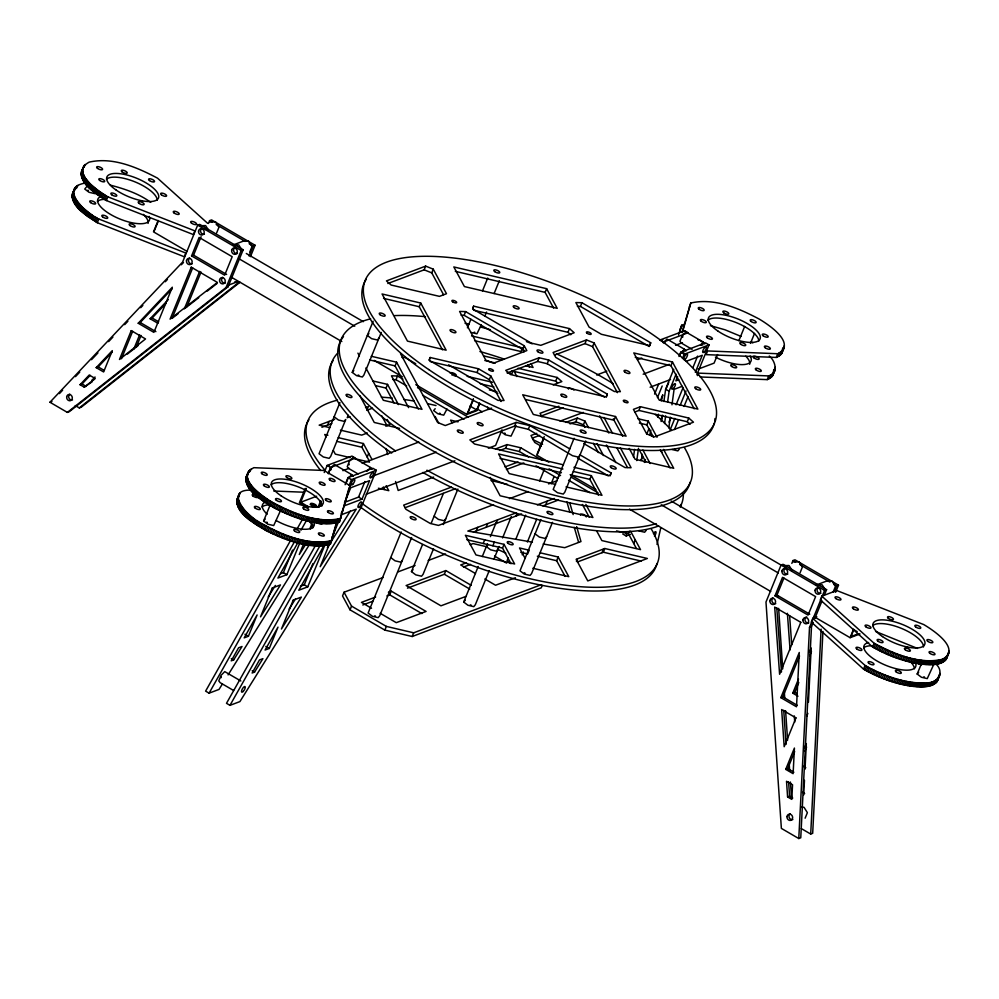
<?xml version="1.0" encoding="UTF-8"?>
<svg xmlns="http://www.w3.org/2000/svg" width="999" height="999" viewBox="0 0 999 999"><rect width="100%" height="100%" fill="white"/><g stroke="black" fill="none" stroke-linecap="round" stroke-linejoin="round"><path stroke-width="1.5" d="M85.789 182.979C57.155 187.375 86.851 214.111 98.814 219.031L185.839 253.059L184.34 256.768L97.315 222.727C87.425 215.846 68.744 206.368 73.277 191.82M207.517 223.214L157.517 178.147C136.963 167.32 112.762 156.718 89.161 162.138C69.918 172.452 98.676 191.408 107.867 196.853L194.892 230.881L193.394 234.578L106.369 200.549C96.478 193.656 77.797 184.178 82.33 169.643M337.287 521.253L330.307 544.28C308.391 549.55 285.839 540.109 266.346 530.719C255.382 523.701 230.544 511.85 239.236 495.879M331.818 540.584C307.667 546.041 282.929 535.077 262.05 523.751C249.588 519.605 221.303 488.474 252.385 490.172M340.871 518.406C317.27 523.813 293.082 513.224 272.515 502.397C263.311 496.953 234.553 477.997 253.808 467.682L324.001 470.467L350.125 485.689L339.36 522.102C317.445 527.36 294.892 517.919 275.399 508.528C264.435 501.51 239.598 489.672 248.289 473.688M700.124 376.96L767.257 379.62L772.589 375.811L773.713 370.154M697.577 375.599L698.576 373.139L768.768 375.924C778.708 373.239 775.461 360.951 769.305 356.006M682.105 331.993L690.759 303.022C714.36 297.602 738.561 308.204 759.115 319.018C768.318 324.463 797.077 343.419 777.821 353.733L707.629 350.949L706.131 354.645L776.31 357.442L781.643 353.634L782.766 347.964M938.473 677.759C935.851 688.761 920.841 686.975 912.237 686.288C895.067 683.953 878.558 677.722 863.548 669.155L811.275 622.04L812.786 618.344L865.059 665.459C882.779 675.374 902.621 682.854 923.126 683.129C934.427 685.589 946.29 673.738 936.075 664.123M821.84 596.153L874.113 643.281C894.679 654.108 918.868 664.697 942.469 659.29C961.725 648.963 932.966 630.007 923.763 624.575L836.737 590.534L821.84 596.153L820.329 599.85L872.602 646.977C888.024 655.756 905.032 662.15 922.714 664.26C930.968 664.822 945.204 666.108 947.527 655.581M798.775 838.536L809.515 627.397L824.6 590.421L826.585 589.672L783.054 564.31L781.068 565.059L765.983 602.035L781.368 828.396L798.775 838.536L800.761 837.786L811.5 626.648L813.236 622.377M803.72 794.904L804.47 780.294M805.032 769.193L806.33 743.568L804.595 747.826M808.428 702.285L811.188 648.001L809.465 652.235M822.939 631.468L812.686 833.291L810.701 834.04L821.116 629.12M668.818 427.972L670.292 417.157M671.977 404.807L674.075 389.36L682.205 386.301M633.503 457.03L634.59 449.338M622.714 533.953L626.198 535.976L626.623 532.904M636.775 460.601L638.498 448.289M641.508 460.339L642.357 454.283M661.101 421.503L661.962 415.359M663.898 401.511L665.634 389.198L673.751 369.293M664.572 423.539L665.659 415.846M667.607 401.998L669.118 391.233L676.073 374.163M650.849 430.082L649.825 434.553L653.309 436.588M657.717 417.182L658.391 414.198M661.45 400.761L662.799 394.792L660.501 400.437M661.65 419.83L662.687 415.272M657.017 544.418L660.814 527.709M330.307 544.28L336.613 521.977M339.36 522.102L348.614 489.385M678.521 334.852L681.705 325.199L684.352 324.413M679.607 332.642L681.705 325.199M682.354 332.767L690.759 303.022M430.182 357.492L429.22 360.302L497.989 400.374L504.058 400.537L490.821 375.986L478.509 368.806L430.182 357.492L429.17 359.952M650.699 342.794L649.75 345.604L601.41 334.29L589.098 327.11L575.874 302.56L581.93 302.722L650.699 342.794L649.2 346.491L580.419 306.431L577.397 306.343M580.444 455.107L611.101 472.952L610.139 475.761L573.963 467.295M473.626 306.156L472.664 308.966L531.218 343.082L540.796 345.329L574.175 332.742L569.48 328.609L473.626 306.156L472.627 308.616M607.317 394.168L606.356 396.978L510.414 374.513L505.719 370.367L539.135 357.767L548.701 360.015L607.317 394.168L606.306 396.628M72.24 194.143L74.775 188.124M81.294 171.953L83.829 165.946M72.04 195.417L75.175 187.6M81.094 173.239L84.228 165.422M73.664 191.308L75.612 187.1M82.717 169.118L84.665 164.922M72.028 196.091L73.526 192.395M81.081 173.901L82.58 170.205M72.053 196.778L73.564 193.082M75.1 189.098L76.099 186.626M81.106 174.6L82.617 170.904M84.153 166.908L85.165 164.448M75.137 189.885L76.648 186.176M72.153 197.49L73.651 193.794M81.206 175.3L82.705 171.603M72.29 198.214L73.801 194.518M81.344 176.024L82.855 172.328M76.886 187.824L77.885 185.364M72.49 198.951L74.001 195.255M81.543 176.773L83.054 173.064M72.74 199.713L74.238 196.016M81.793 177.522L83.304 173.826M73.039 200.474L74.55 196.778M82.093 178.297L83.604 174.6M73.389 201.261L74.9 197.565M82.442 179.083L83.953 175.374M73.801 202.06L75.312 198.364M82.855 179.87L84.366 176.174M74.263 202.872L75.762 199.176M83.317 180.682L84.815 176.985M74.763 203.684L76.274 199.987M83.816 181.506L85.327 177.81M75.325 204.52L76.836 200.824M84.378 182.33L85.889 178.634M75.936 205.357L77.447 201.661M84.99 183.179L86.501 179.483M76.598 206.206L78.109 202.51M85.652 184.028L87.163 180.332M77.31 207.068L78.821 203.371M86.364 184.877L87.875 181.181M78.059 207.929L79.57 204.233M87.113 185.739L88.624 182.043M78.871 208.803L80.382 205.107M87.924 186.613L89.435 182.917M79.72 209.678L81.231 205.981M88.774 187.487L90.285 183.791M80.619 210.552L82.13 206.855M89.673 188.361L91.184 184.665M81.556 211.426L83.067 207.73M90.609 189.248L92.12 185.552M82.542 212.312L84.053 208.616M91.596 190.135L93.107 186.426M83.566 213.199L85.077 209.503M92.62 191.009L94.131 187.312M84.628 214.086L86.139 210.389M93.694 191.895L95.192 188.199M85.739 214.972L87.25 211.276M94.793 192.782L96.304 189.086M86.888 215.846L88.399 212.15M95.941 193.669L97.452 189.972M88.074 216.733L89.585 213.037M97.128 194.543L98.639 190.846M89.298 217.607L90.797 213.911M98.352 195.417L99.85 191.721M90.547 218.481L92.058 214.773M99.6 196.291L101.111 192.595M91.846 219.343L93.344 215.647M100.899 197.153L102.398 193.456M93.157 220.205L94.668 216.508M102.21 198.014L103.721 194.318M94.518 221.054L96.029 217.357M103.571 198.863L105.082 195.167M95.904 221.903L97.403 218.194M104.957 199.713L106.456 196.016M97.315 222.727L98.814 219.031M106.369 200.549L107.867 196.853M158.142 220.467L153.496 231.843L187.125 251.436M154.37 230.732L158.341 221.029M121.466 358.716L132.642 331.318M133.741 349.2L139.635 334.79M136.326 347.015L141.034 335.477M197.652 225.15L182.567 262.125L49.95 402.247L67.358 412.4L69.343 411.65L228.084 286.738L243.169 249.762L199.65 224.4L197.652 225.15L241.184 250.512L243.169 249.762M191.571 255.919L199.113 237.437L232.193 256.706L224.65 275.2L191.571 255.919L193.556 255.17L201.099 236.688M208.416 223.501L209.578 220.654L211.563 219.905L255.095 245.267L250.449 256.643M192.67 267.894L172.065 318.394L178.122 313.686M184.34 308.878L199.663 271.366M216.683 232.804L218.943 227.26L215.547 221.853L209.902 221.99M186.925 306.693L201.049 272.053M67.358 412.4L226.099 287.487L241.184 250.512M249.762 252.085L252.023 246.528L248.639 241.121L242.982 241.258L233.054 245.005L238.711 244.867L241.421 249.188M249.038 255.969L253.109 246.016L255.095 245.267M236.888 499.687L239.086 494.218M245.941 477.497L248.139 472.028M236.763 500.312L239.81 493.156M245.816 478.134L248.863 470.966M236.688 500.974L238.199 497.265M238.749 496.353L240.26 492.657M245.742 478.783L247.252 475.087M247.802 474.163L249.313 470.467M236.663 501.635L238.174 497.939M245.717 479.458L247.228 475.761M236.701 502.322L238.212 498.626M245.754 480.144L247.265 476.448M248.801 472.452L249.8 469.992M236.788 503.034L238.299 499.338M245.841 480.844L247.352 477.147M249.937 471.578L250.936 469.118M236.938 503.758L238.449 500.062M245.991 481.568L247.502 477.872M237.125 504.495L238.636 500.799M246.179 482.317L247.69 478.621M237.375 505.257L238.886 501.56M246.428 483.066L247.939 479.37M237.687 506.018L239.186 502.322M246.741 483.841L248.239 480.144M238.037 506.805L239.548 503.109M247.09 484.627L248.601 480.931M238.449 507.604L239.947 503.908M247.502 485.427L249.001 481.718M238.898 508.416L240.409 504.72M247.952 486.226L249.463 482.529M239.41 509.24L240.921 505.544M248.464 487.05L249.975 483.354M239.972 510.064L241.483 506.368M249.026 487.887L250.537 484.178M240.584 510.901L242.095 507.205M249.638 488.723L251.149 485.027M241.246 511.75L242.757 508.054M250.299 489.572L251.81 485.876M241.958 512.612L243.456 508.916M251.011 490.422L252.51 486.725M242.707 513.474L244.218 509.777M251.76 491.296L253.271 487.587M243.519 514.348L245.017 510.651M252.572 492.157L254.071 488.461M244.368 515.222L245.879 511.525M253.421 493.031L254.932 489.335M245.255 516.096L246.765 512.4M254.32 493.906L255.819 490.209M246.204 516.982L247.715 513.286M255.257 494.792L256.768 491.096M247.19 517.857L248.689 514.16M256.243 495.679L257.742 491.983M248.214 518.743L249.725 515.047M257.267 496.565L258.778 492.857M249.275 519.63L250.786 515.934M258.329 497.44L259.84 493.743M250.387 520.516L251.898 516.82M259.44 498.326L260.951 494.63M251.536 521.391L253.047 517.694M260.589 499.213L262.1 495.516M252.722 522.277L254.221 518.581M261.775 500.087L263.274 496.391M253.933 523.151L255.444 519.455M262.987 500.961L264.498 497.265M255.195 524.025L256.706 520.329M264.248 501.835L265.759 498.139M256.481 524.887L257.992 521.191M265.534 502.697L267.045 499.001M257.804 525.749L259.315 522.052M266.858 503.558L268.369 499.862M259.166 526.598L260.664 522.902M268.219 504.42L269.718 500.711M260.539 527.447L262.05 523.751M269.593 505.257L271.104 501.56M281.019 509.478L273.701 525.561L267.894 524.213L263.624 520.979L270.005 505.332M261.95 528.284L263.461 524.587M271.004 506.093L272.515 502.397M263.386 529.108L264.897 525.412M272.44 506.918L273.951 503.221M264.86 529.92L266.358 526.223M273.913 507.729L275.412 504.033M266.346 530.719L267.844 527.022M275.399 508.528L276.898 504.832M267.844 531.505L269.355 527.809M276.898 509.328L278.409 505.631M269.38 532.28L270.891 528.583M278.434 510.102L279.945 506.406M270.929 533.041L272.427 529.345M279.982 510.864L281.481 507.167M272.49 533.791L274.001 530.094M281.543 511.613L283.054 507.904M274.063 534.527L275.574 530.831M283.117 512.337L284.628 508.641M275.662 535.239L277.173 531.543M284.715 513.049L286.226 509.353M277.26 535.939L278.771 532.242M286.313 513.748L287.824 510.052M278.883 536.613L280.382 532.917M287.937 514.423L289.435 510.726M280.507 537.275L282.005 533.578M289.56 515.084L291.059 511.388M327.597 425.112L329.108 421.416M282.13 537.912L283.641 534.215M291.184 515.721L292.695 512.025M283.766 538.536L285.277 534.84M292.819 516.346L294.33 512.649M339.947 402.56L319.056 453.758L323.326 456.98L329.133 458.341L330.657 456.468L345.741 419.493L344.218 421.366L338.424 420.005L334.141 416.783M381.268 332.455L363.848 375.124L362.325 376.998L356.531 375.636L352.26 372.402L373.151 321.203M305.244 488.449L299.438 502.672L307.48 507.355M285.402 539.135L286.913 535.427M294.455 516.945L295.966 513.249M308.529 506.818L300.687 502.26L306.343 488.386M287.05 539.71L288.549 536.013M296.104 517.519L297.602 513.823M248.401 636.263L257.105 614.959L244.181 637.861L248.401 636.263L244.917 634.24M288.686 540.259L290.197 536.563M297.739 518.081L299.25 514.373M290.322 540.796L291.833 537.1M299.375 518.606L300.886 514.91M291.958 541.296L293.469 537.599M301.011 519.118L302.522 515.422M293.581 541.783L295.092 538.086M302.635 519.605L304.146 515.896M295.204 542.245L296.715 538.548M304.258 520.054L305.769 516.358M280.806 573.626L283.366 572.664L292.582 550.087M324.225 472.539L327.123 465.434L351.948 456.081L355.432 458.104L330.607 467.457L328.284 473.151M348.214 415.259L347.202 417.719L350 416.67M296.815 542.682L298.326 538.985M305.869 520.491L307.38 516.795M298.414 543.094L299.925 539.385M307.467 520.904L308.978 517.207M298.439 541.658L277.909 578.059L286.85 574.687L299.513 543.643M300 543.468L301.511 539.772M309.053 521.291L310.564 517.594M328.359 473.788L330.632 468.231L334.34 464.485L351.748 474.637L353.196 476.436M301.586 543.831L303.084 540.134M310.639 521.64L312.138 517.944M318.057 507.23L320.317 501.673M303.134 544.155L304.645 540.459M312.188 521.977L313.698 518.281M303.396 544.418L299.275 554.52L305.844 544.055M309.877 528.546L312.237 522.764M319.18 507.13L320.916 502.859M304.683 544.467L306.193 540.771M313.736 522.277L315.247 518.581M306.206 544.742L307.704 541.046M315.259 522.552L316.758 518.856M307.704 544.992L309.215 541.296M316.758 522.802L318.269 519.105M309.178 545.204L310.689 541.508M318.231 523.026L319.742 519.33M310.639 545.404L312.15 541.708M319.692 523.214L321.203 519.517M269.293 648.438L277.997 627.122L265.085 650.024L269.293 648.438L265.821 646.415M387.837 283.516L424.15 269.83L425.649 266.121L433.266 269.168L446.491 293.718L439.473 296.366L391.133 285.04L386.438 280.906L425.649 266.121M312.063 545.566L313.574 541.87M321.116 523.376L322.627 519.68M313.461 545.704L314.972 542.007M322.515 523.513L324.026 519.817M314.835 545.804L316.346 542.107M323.888 523.626L325.399 519.93M316.183 545.891L317.694 542.182M325.237 523.701L326.748 520.004M317.495 545.941L319.006 542.232M326.548 523.751L328.059 520.054M318.768 545.953L320.279 542.257M327.834 523.776L329.333 520.067M300.424 586.276L304.258 584.84L312.899 563.661M320.017 545.941L321.528 542.245M329.071 523.763L330.582 520.067M345.117 484.715L348.014 477.609L372.839 468.256L376.323 470.279L361.238 507.255L239.91 701.598L229.982 705.344L226.498 703.308L316.084 544.455M443.519 294.68L431.755 272.864L433.266 269.168M346.341 482.542L348.039 478.384L351.748 474.637M321.228 545.904L322.739 542.207M330.282 523.726L331.793 520.029M369.168 460.739L361.888 447.24L363.399 443.544L338.261 437.649M394.006 402.897L386.026 388.087L387.537 384.378L372.664 380.906M418.306 408.991L395.08 365.896L396.591 362.2L371.303 356.281M442.445 349.825L419.23 306.73L420.729 303.034L382.068 293.981L407.467 341.109L446.128 350.162L420.729 303.034M322.402 545.841L323.913 542.145M331.456 523.663L332.967 519.955M323.539 545.754L325.05 542.045M332.592 523.563L334.103 519.867M324.65 544.393L298.801 590.234L307.742 586.863L326.136 541.92M333.678 523.439L335.189 519.742M349.175 485.327L351.498 479.632L376.323 470.279M325.686 545.466L327.197 541.77M334.74 523.289L336.251 519.592M349.113 488.149L350.125 485.689M326.698 545.292L328.209 541.595M335.751 523.101L337.262 519.405M344.905 501.973L350.711 487.762L369.568 480.644L362.025 499.138L344.618 505.694M327.672 545.079L329.171 541.383M336.725 522.902L338.224 519.193M328.596 544.842L330.107 541.146M337.65 522.664L339.161 518.956M392.982 379.608L396.004 379.695L397.515 375.999L402.847 379.096M329.595 543.606L320.179 566.695L356.268 509.128L341.371 514.735M331.955 537.824L338.436 521.953M329.47 544.58L330.981 540.884M338.524 522.39L340.035 518.693M367.182 457.067L368.693 453.359M364.935 481.468L358.541 497.102L362.025 499.138M383.204 577.472L344.043 592.232L342.545 595.928L350.025 609.827L384.84 630.107L412.187 636.513L541.233 587.849L542.245 585.389M461.101 315.222L464.123 315.309L465.634 311.613L524.2 345.729L526.823 350.599L493.406 363.199L485.801 360.152L459.577 311.438L465.634 311.613M350.025 609.827L351.536 606.118L344.043 592.232M467.42 327.809L470.904 319.268M482.517 290.834L487.737 278.034M446.99 409.028L443.718 415.159L437.924 413.811L433.641 410.577L435.177 408.703M481.343 324.837L476.923 333.816L471.116 332.455M484.827 316.296L486.563 312.038M494.118 293.544L499.338 280.744M401.186 531.98L368.107 613.036L372.377 616.271L378.184 617.632L379.707 615.759L411.625 537.537M430.182 361.538L476.998 372.502L478.509 368.806M386.9 595.916L389.735 594.855L391.246 591.146L426.073 611.438L396.278 622.677L380.194 613.299M415.809 384.665L466.92 414.448L473.314 398.801M473.451 399.463L467.794 413.336L476.735 409.965L479.57 403.034M384.84 630.107L386.351 626.41L413.686 632.817L541.296 584.702M501.073 401.511L489.323 379.682L490.821 375.986M479.757 403.596L476.848 410.701L466.92 414.448M433.529 548.738L423.077 574.338L421.553 576.211L415.759 574.85L411.476 571.615L422.502 544.592M431.206 523.264L443.394 493.406M443.394 524.562L457.904 489.011M512.924 371.253L511.925 373.713L507.43 372.664M553.583 308.079L545.117 292.37L546.628 288.674L453.821 266.945L464.41 286.576L557.205 308.316L546.628 288.674M524 351.86L522.689 349.425L524.2 345.729M412.187 636.513L413.686 632.817M501.973 429.82L495.591 445.467L488.324 448.201M407.455 588.161L444.33 574.263L445.841 570.566L471.291 585.389M507.117 372.977L537.624 361.463L539.135 357.767M499.8 450.474L505.581 448.289L507.092 444.592L520.766 447.789L542.082 460.202M472.689 441.945L514.635 426.098L516.146 422.402L529.82 425.599L569.792 448.888M516.046 425.724L511.038 436.126L505.244 434.765L500.961 431.543M476.236 531.018L477.747 527.322M537.624 361.463L547.19 363.711L548.701 360.015M486.163 527.272L487.674 523.576M505.581 448.289L519.255 451.486L520.766 447.789M514.635 426.098L528.309 429.295L529.82 425.599M570.791 334.777L567.969 332.305L569.48 328.609M483.204 543.518L484.715 539.822M580.419 306.431L581.93 302.722M489.235 570.641L475.312 604.77L473.788 606.643L467.982 605.282L463.711 602.06L478.221 566.495M482.28 556.543L487.512 543.743M490.409 536.638L496.216 522.415M496.091 523.526L497.602 519.83M557.529 382.804L555.656 381.156L557.167 377.46L517.981 368.281M492.869 545.779L494.38 542.082M493.881 559.265L499.1 546.465M502.584 537.937L511.288 516.595M544.218 436.6L536.675 455.094L548.776 462.137M537.549 453.983L543.768 438.723M554.495 355.107L584.977 343.606L586.488 339.91L594.105 342.944L620.391 391.683L614.335 391.521L555.719 357.367L553.096 352.497L586.488 339.91M511.001 563.761L502.534 548.051L504.045 544.355L465.384 535.289L475.961 554.932L514.635 563.985L504.045 544.355M515.946 516.046L516.945 513.586M617.419 392.669L592.594 346.653L594.105 342.944M508.241 557.792L507.08 560.639L510.289 563.061M515.784 539.298L525.661 515.122M539.585 480.994L544.23 469.617M570.042 423.926L575.836 421.74L577.347 418.044L584.964 421.091L588.523 427.709M522.165 554.82L523.326 551.972M527.385 542.02L536.675 519.268M551.186 483.716L554.083 476.598M545.716 504.82L547.227 501.123M540.884 519.617L519.992 570.816L524.275 574.05L530.069 575.412L531.593 573.538L552.484 522.34M574.088 438.274L553.196 489.473L557.467 492.707L563.261 494.068L564.797 492.195L585.689 440.996M559.34 474.825L557.842 478.521L536.026 465.821M584.877 427.435L583.453 424.787L584.964 421.091M565.134 576.435L556.668 560.726L558.179 557.03L540.334 552.847M598.326 495.092L589.86 479.37L591.371 475.674L573.414 471.478M615.521 416.521L626.098 436.151L533.291 414.423L522.714 394.78L615.521 416.521L614.01 420.217L525.699 399.538M610.089 475.424L611.101 472.952M576.411 561.313L577.422 558.841M634.727 412.025L638.935 410.439L640.446 406.73L688.786 418.057L693.481 422.19L654.27 436.963L646.665 433.928L633.428 409.378L640.446 406.73M682.042 326.136L680.207 328.896M654.582 394.081L658.703 383.978M657.479 397.552L662.187 386.001M653.334 436.963L646.803 424.85L648.314 421.141L637.911 418.706M694.168 408.778L670.953 365.684L672.464 361.988L633.791 352.934L659.19 400.062L697.851 409.115L672.464 361.988M646.678 434.315L648.975 428.658M678.983 356.493L680.719 352.222L705.544 342.869L709.028 344.905L696.84 374.762M666.408 388.124L668.668 382.58M679.607 355.769L680.744 352.997L684.452 349.25L685.901 351.049M602.035 552.697L603.546 549M577.36 562L603.321 552.21L604.832 548.513L647.364 558.478L587.787 580.931L576.148 559.328L604.832 548.513M640.821 460.414L642.582 456.093M682.467 358.516L684.203 354.258L709.028 344.905M677.609 376.598L675.861 380.856L678.771 379.77M644.305 462.45L645.479 459.565M669.005 422.127L670.766 417.794M676.073 404.807L683.129 387.487M692.994 367.457L697.627 356.081M670.129 429.92L674.837 418.381M680.144 405.394L686.026 390.959M636.363 548.414L628.433 533.691L629.432 531.218M695.316 372.327L702.272 355.269L686.313 361.276M674.487 429.545L678.521 419.667M684.028 406.481L688.099 396.516M633.728 543.506L635.227 539.81M690.097 424.238L687.275 421.753L688.786 418.057M717.569 354.583L714.085 363.124L698.101 369.143M738.873 340.659L744.68 326.436M750.474 343.381L754.532 333.416M767.257 379.62L768.768 375.924M776.31 357.442L777.821 353.733M768.056 379.308L769.555 375.599M777.11 357.118L778.608 353.421M768.793 378.958L770.304 375.262M777.846 356.768L779.357 353.072M769.48 378.584L770.991 374.887M778.546 356.393L780.044 352.697M770.129 378.184L771.64 374.488M779.183 355.994L780.694 352.297M770.729 377.759L772.239 374.063M779.782 355.569L781.293 351.873M771.265 377.31L772.776 373.614M773.813 370.854L775.311 367.157M780.319 355.12L781.83 351.423M773.838 371.553L775.349 367.844M782.891 349.363L784.402 345.666M771.765 376.835L773.276 373.139M773.825 372.215L775.336 368.519M780.818 354.645L782.329 350.949M782.879 350.037L784.39 346.341M772.202 376.336L775.261 369.168M781.255 354.146L784.315 346.99M772.926 375.274L775.137 369.805M781.98 353.084L784.19 347.615M774.974 595.829L782.517 577.347L815.609 596.615L808.066 615.109L774.974 595.829L776.96 595.079L783.928 578.021M791.832 563.411L792.981 560.564L794.979 559.815L838.498 585.177L835.601 592.295M800.099 572.714L802.359 567.17L798.963 561.763L793.306 561.9M780.843 697.652L799.275 652.484L796.515 706.78L780.843 697.652L782.829 696.902L799.537 655.968M814.984 618.119L821.94 601.048M824.262 595.354L826.585 589.672M833.178 591.995L835.439 586.45L832.055 581.031L826.398 581.168L816.458 584.914L822.115 584.777L825.511 590.184M797.976 696.203L792.756 693.156L798.513 679.045M834.202 591.62L836.513 585.926L838.498 585.177M792.756 693.156L794.742 692.407L798.775 682.529M809.714 655.719L811.45 651.485M806.692 716.283L807.866 713.398M785.714 769.367L794.417 748.051L793.119 773.676L785.714 769.367L787.699 768.618L794.667 751.573M813.773 616.533L850.099 637.687L853.583 629.158M853.795 629.645L850.973 636.575L858.628 633.691M804.844 751.335L806.58 747.077M863.548 669.155L865.059 665.459M872.602 646.977L874.113 643.281M864.984 669.992L866.495 666.283M874.038 647.802L875.549 644.105M805.119 818.206L807.379 812.662L803.995 807.254L801.161 807.329M866.458 670.804L867.956 667.107M875.511 648.613L877.01 644.917M867.944 671.603L869.442 667.906M876.997 649.412L878.496 645.716M869.442 672.389L870.953 668.693M878.496 650.212L880.007 646.503M870.978 673.164L872.489 669.467M880.032 650.986L881.543 647.29M872.527 673.925L874.025 670.229M881.58 651.748L883.079 648.051M874.088 674.675L875.599 670.978M883.141 652.484L884.652 648.788M875.661 675.411L877.172 671.703M884.714 653.221L886.225 649.525M877.259 676.123L878.77 672.427M886.313 653.933L887.824 650.237M878.858 676.822L880.369 673.114M887.911 654.632L889.422 650.936M880.481 677.497L881.98 673.801M889.535 655.307L891.046 651.61M882.105 678.159L883.603 674.462M891.158 655.968L892.669 652.272M883.728 678.796L885.239 675.099M892.781 656.605L894.292 652.909M885.364 679.407L886.875 675.711M894.417 657.23L895.928 653.533M887 680.007L888.511 676.311M896.053 657.829L897.564 654.133M888.648 680.594L890.146 676.885M897.701 658.403L899.2 654.707M890.284 681.143L891.795 677.447M899.337 658.953L900.848 655.257M891.92 681.68L893.431 677.971M900.973 659.49L902.484 655.794M893.556 682.18L895.067 678.483M902.609 660.002L904.12 656.306M895.179 682.667L896.69 678.97M904.232 660.476L905.743 656.78M896.802 683.129L898.313 679.432M905.856 660.938L907.367 657.242M898.413 683.566L899.924 679.869M907.467 661.375L908.978 657.679M900.012 683.965L901.523 680.269M909.065 661.788L910.576 658.091M901.61 684.352L903.108 680.656M910.663 662.175L912.162 658.466M903.183 684.715L904.682 681.018M912.237 662.524L913.735 658.828M904.732 685.039L906.243 681.343M913.785 662.861L915.296 659.165M906.28 685.351L907.791 681.643M915.334 663.161L916.845 659.465M907.804 685.626L909.302 681.93M916.857 663.436L918.368 659.74M909.302 685.876L910.813 682.167M918.356 663.686L919.867 659.989M910.776 686.088L912.287 682.392M919.829 663.91L921.34 660.202M912.237 686.288L913.748 682.592M933.99 663.948L927.247 678.608L921.44 677.26L917.169 674.025L922.801 660.401M913.66 686.45L915.171 682.754M922.714 664.26L924.225 660.564M915.059 686.588L916.57 682.891M924.112 664.397L925.623 660.701M916.433 686.688L917.944 682.991M925.486 664.51L926.997 660.801M917.781 686.763L919.292 683.066M926.835 664.585L928.346 660.888M919.092 686.812L920.603 683.116M928.146 664.635L929.657 660.938M920.379 686.837L921.877 683.141M929.432 664.647L930.931 660.951M921.615 686.825L923.126 683.129M930.668 664.647L932.179 660.951M922.826 686.788L924.337 683.091M931.88 664.61L933.391 660.913M924 686.725L925.511 683.029M933.054 664.535L934.564 660.839M925.136 686.625L926.647 682.929M934.19 664.447L935.701 660.751M926.223 686.5L927.734 682.804M935.276 664.323L936.787 660.626M927.284 686.35L928.795 682.654M936.338 664.173L937.849 660.476M928.296 686.176L929.807 682.479M937.349 663.985L938.86 660.289M929.27 685.963L930.768 682.267M938.323 663.773L939.822 660.077M930.194 685.726L931.705 682.03M939.247 663.536L940.758 659.839M931.068 685.464L932.579 681.768M940.121 663.274L941.632 659.577M931.905 685.164L933.416 681.468M940.958 662.986L942.469 659.29M932.691 684.852L934.202 681.156M941.745 662.662L943.256 658.965M933.441 684.502L934.952 680.806M942.494 662.312L944.005 658.616M934.127 684.128L935.638 680.431M943.181 661.95L944.692 658.241M934.777 683.728L936.288 680.032M943.83 661.55L945.341 657.841M935.364 683.304L936.875 679.607M944.417 661.126L945.928 657.417M935.913 682.854L937.424 679.158M944.967 660.676L946.478 656.967M938.486 677.097L939.997 673.401M947.539 654.907L949.05 651.211M936.413 682.379L937.911 678.683M945.466 660.202L946.965 656.493M936.85 681.88L939.984 674.063M945.903 659.702L949.038 651.885M937.237 681.355L939.784 675.349M946.29 659.178L948.838 653.159M290.597 540.422L205.607 691.133L209.091 693.169L219.018 689.422L222.315 684.14M296.715 529.57L302.847 518.706M209.091 693.169L294.081 542.457M300.961 530.232L307.093 519.368M229.982 705.344L320.329 545.129M268.207 596.927L275.387 585.439M233.629 659.939L242.02 646.49L238.586 647.789L231.231 660.839L233.629 659.939L231.306 658.578M228.097 674.887L308.978 545.317M289.111 609.103L295.479 598.888M254.52 672.115L262.912 658.666L259.478 659.964L252.123 673.014L254.52 672.115L252.198 670.754M310.564 528.946L313.024 525.012M327.36 547.652L350.324 511.026M86.289 187.175L84.753 189.048L89.036 192.283L94.83 193.631M368.868 333.554L367.345 335.427L371.616 338.661L377.422 340.022L378.946 338.149M352.26 372.402L353.783 370.529M263.624 520.979L265.147 519.105M402.335 560.289L400.811 562.162L395.017 560.801L390.746 557.579M445.716 518.868L444.193 520.741L438.386 519.38L434.115 516.158M411.476 571.615L412.999 569.742M487.874 544.717L486.351 546.59L490.621 549.825L496.416 551.173L497.952 549.313M579.882 455.219L578.359 457.092L572.552 455.731L528.309 429.295M463.711 602.06L465.234 600.187M546.69 536.563L545.154 538.436L539.36 537.075L535.089 533.841M679.382 449.013L677.859 450.886L672.052 449.525M646.178 530.357L644.655 532.23L638.861 530.869M917.169 674.025L918.693 672.152M59.428 393.594L62.625 390.197M75.462 376.635L79.745 372.115M91.508 359.69L97.927 352.909M108.616 341.608L112.899 337.088M124.663 324.663L127.872 321.266M140.709 307.704L142.845 305.444M165.31 281.718L167.445 279.458M181.343 264.76L183.479 262.5M80.057 384.715L89.223 375.025L95.255 378.534L84.266 387.162L80.057 384.715L82.043 383.966L90.197 375.349M96.204 367.644L112.3 350.637L103.609 371.953L96.204 367.644L98.189 366.895L112.138 352.16M138.224 323.251L172.328 287.213L153.896 332.38L138.224 323.251L140.21 322.502L172.178 288.711M95.03 376.985L91.97 380.219L93.956 379.47M157.979 323.326L150.137 318.756L168.257 299.613M150.137 318.756L152.123 318.007L165.984 303.371M366.908 471.266L370.617 467.532L372.065 469.33M663.336 342.857L667.045 339.111L684.452 349.25M700.536 344.955L703.321 342.145L704.77 343.943M84.266 387.162L92.358 381.618M127.385 354.058L138.049 345.666M79.283 407.904L238.012 282.992L239.997 282.242L81.269 407.155L79.283 407.904L75.262 405.569M185.402 308.042L198.751 297.677M207.243 291.084L216.958 283.541M227.76 285.402L237.687 281.656L234.865 281.73M226.099 287.487L228.084 286.738M49.95 402.247L51.936 401.498M334.702 419.305L319.168 425.162L329.807 427.647M365.522 407.692L368.319 406.643L366.808 410.339L372.49 408.191M321.915 427.26L331.793 423.539M367.345 432.992L361.713 435.127L340.447 430.144M385.664 426.086L389.885 424.5L387.187 419.48M491.608 408.104L445.254 425.549L437.637 422.502L400.512 353.646M553.171 384.865L561.863 381.593L557.167 377.46M342.869 470.666L349.126 468.306M362.2 463.374L418.881 442.02M596.69 375L606.855 371.166M637.374 359.677L641.733 358.029M675.574 345.279L682.417 342.694M300.687 502.26L316.671 496.228M373.801 475.711L436.288 452.172M643.169 374.2L669.318 364.348M558.866 406.231L540.034 413.311L541.895 416.783M516.146 422.402L469.855 439.885L474.562 444.018L563.411 464.822M541.421 415.921L563.161 407.742M560.052 421.153L583.304 412.4M650.149 387.212L670.491 379.545M344.468 502.41L358.991 496.94M366.258 494.205L454.895 460.801M495.516 448.963L507.092 444.592M536.775 433.316L530.981 435.502L534.715 442.445L541.371 446.328M565.759 422.415L577.347 418.044M532.367 438.111L539.61 435.377M433.628 477.11L398.176 490.484L395.567 481.493M451.461 487.1L403.671 505.119L405.919 509.29L430.294 523.488L438.486 525.412L493.531 504.657M505.044 466.895L518.081 461.988M405.057 507.729L455.744 488.611M506.431 469.505L523.813 462.949M509.453 498.651L528.284 491.558M548.563 483.903L557.242 480.631M516.033 512.887L467.819 531.068L532.43 542.145M537.3 504.857L554.32 498.451M473.401 532.092L521.615 513.911M542.882 505.881L558.478 499.999M397.702 572.002L415.097 565.446M428.146 560.526L445.554 553.958M470.204 544.667L473.101 543.568L486.763 546.778M375.636 597.027L361.463 602.385L371.553 608.266M388.399 592.22L391.246 591.146M445.841 570.566L406.131 585.539L440.959 605.819L465.771 596.465M466.396 562.812L460.726 564.947L475.462 573.538M362.787 605.007L372.714 601.261M463.474 567.045L470.566 564.373M515.409 577.747L495.554 585.239L484.84 578.995M626.198 535.976L630.444 534.378M812.786 618.344L816.845 616.808M809.515 627.397L811.5 626.648M850.099 637.687L860.027 633.953M787.587 796.94L791.807 799.387L792.544 784.789L786.525 781.28L787.587 796.94L789.572 796.191L792.744 798.026M689.26 306.718L690.084 306.418M199.962 225.724L205.619 225.587L208.341 229.92M783.378 565.646L789.035 565.509L792.432 570.916M402.035 357.43L405.057 357.505L415.721 363.711M397.515 375.999L391.458 375.836L408.603 407.629M273.751 491.021L304.27 492.232M543.194 543.993L564.735 547.689L580.968 541.57L576.635 526.585M470.304 604.882L471.029 605.007M710.439 325.662L724.974 329.782L741.096 336.438M455.307 271.341L545.117 292.37M473.613 310.202L567.969 332.305M383.529 298.376L419.23 306.73M635.252 357.33L670.953 365.684M471.59 335.914L520.991 347.49M474.575 340.671L520.979 351.536L522.489 347.839L523.901 350.449M483.666 355.906L501.635 360.115M525.586 365.721L533.066 367.47L530.944 363.549M484.827 360.514L495.367 362.987M511.95 370.916L555.656 381.156M638.935 410.439L687.275 421.753M467.132 376.336L492.582 382.292M480.282 383.753L493.856 386.938M369.792 359.977L395.08 365.896M639.372 423.101L646.803 424.85M489.323 389.922L496.865 391.683M375.612 385.639L386.026 388.087M458.066 421.865L450.624 420.129L452.035 422.752M399.55 428.384L374.263 422.465L359.752 395.529M562.937 469.018L498.576 453.946L509.153 473.588L555.556 484.453M500.049 458.341L561.426 472.714M570.404 474.825L589.86 479.37M566.033 486.9L601.96 495.317L591.371 475.674M327.909 435.227L324.737 434.49L326.061 436.95M336.75 441.346L361.888 447.24M490.996 480.531L507.467 484.39M350.262 457.629L335.314 454.133L333.329 450.449M354.72 458.666L369.53 462.137M616.533 530.894L628.433 533.691M378.384 488.236L388.798 490.671L386.151 485.764M603.321 552.21L641.296 561.113M466.845 539.685L502.534 548.051M520.766 552.322L527.672 553.933L529.183 550.237L519.517 547.976L525.162 558.441M537.337 556.193L556.668 560.726M497.402 549.263L505.794 553.096M532.854 568.256L568.768 576.66L558.179 557.03M110.414 185.14C124.513 188.861 138.961 193.631 150.737 202.372M875.549 631.443L917.507 648.438M424.15 269.83L431.755 272.864M584.977 343.606L592.594 346.653M575.836 421.74L583.453 424.787M703.321 342.145L685.913 331.993L682.192 335.739L679.932 341.296L681.38 343.094L692.095 349.338M680.719 352.222L684.203 354.258M665.634 389.198L669.118 391.233M464.123 315.309L522.689 349.425M547.19 363.711L604.47 397.09M476.998 372.502L489.323 379.682M209.578 220.654L212.213 222.19M216.171 224.5L245.192 241.408M249.151 243.706L253.109 246.016M792.981 560.564L795.629 562.1M799.587 564.41L829.919 582.092M833.878 584.39L836.513 585.926M448.588 364.81L497.852 393.519M583.728 443.531L625.024 467.582L631.081 467.744L620.391 447.902M246.303 253.496L363.336 321.678M671.178 501.036L824.6 590.421M239.061 258.803L354.745 326.211M661.251 504.782L778.271 572.964M577.609 458.017L608.254 475.874M476.81 408.728L482.13 411.825M470.005 406.044L476.735 409.965M854.52 630.082L857.217 631.643M193.556 255.17L226.636 274.45M231.518 277.297L341.82 341.558M374.113 360.364L402.36 376.823M570.304 474.687L595.866 489.572M629.495 509.165L770.729 591.458M776.111 594.592L809.739 614.185M417.507 387.637L468.144 417.132M571.391 477.285L598.051 492.819M396.004 379.695L406.668 385.901M422.664 395.217L463.973 419.28M519.255 451.486L528.583 456.918M549.075 468.843L560.564 475.549M568.556 480.207L589.872 492.632M152.123 318.007L158.654 321.815M794.742 692.407L797.352 693.93M140.21 322.502L155.881 331.631M782.829 696.902L797.19 705.269M370.617 467.532L353.209 457.38L349.488 461.126L347.227 466.67L348.676 468.469L358.054 473.938M494.53 556.056L506.58 563.086M327.123 465.434L330.607 467.457M348.014 477.609L351.498 479.632M803.321 766.283L805.781 767.719M98.189 366.895L104.358 370.492M787.699 768.618L793.868 772.215M444.33 574.263L469.78 589.085M802.547 792.307L804.657 793.543M82.043 383.966L86.251 386.413M801.323 828.583L810.701 834.04M389.735 594.855L421.878 613.573M351.536 606.118L386.351 626.41M283.366 572.664L286.85 574.687M304.258 584.84L307.742 586.863M240.834 680.981L224.763 671.615L221.041 675.361L218.781 680.906L220.23 682.717L233.629 690.509M751.473 342.045L752.859 342.882M776.96 595.079L778.321 597.252M648.314 421.141L657.017 437.3M663.548 449.425L673.713 468.281L635.039 459.228L629.245 448.451M660.589 450.424L670.029 467.932M642.894 450.062L650.149 463.536M639.21 449.725L645.741 461.838M613.274 418.818L622.714 436.326M603.995 417.445L612.562 433.341M599.637 415.846L608.915 433.067M616.745 447.627L627.434 467.482M606.405 445.054L615.834 462.549M597.09 443.606L603.508 455.532M593.431 443.331L598.426 452.597M630.606 531.218L640.521 549.625L601.86 540.571L596.565 530.756M528.034 364.623L529.445 367.245M514.135 371.328L516.958 376.573M585.851 504.408L592.894 517.507L500.099 495.766L490.222 477.435M582.417 504.483L589.273 517.27M487.599 407.167L488.848 409.49M435.164 416.508L438.686 423.052M396.591 362.2L421.99 409.328L383.316 400.274L365.909 367.957M387.537 384.378L398.426 404.583M357.917 353.147L359.378 355.831M381.63 415.659L387.038 425.686M363.399 443.544L372.003 459.503M383.316 487.012L384.64 489.46M569.692 502.622L573.164 514.597M566.883 501.823L569.917 512.312M574.25 527.285L578.596 542.27M386.026 448.539L387.762 454.533M789.597 615.609L791.72 644.605M787.387 613.299L790.072 649.937M776.785 607.879L781.48 672.002M794.305 715.908L794.729 722.115M778.633 608.391L782.741 668.855M784.327 692.12L784.752 698.313M785.589 710.726L787.599 740.184M789.173 763.436L789.697 771.191M790.434 782.042L791.495 797.539M783.74 710.364L786.063 744.43M788.611 781.955L789.572 796.191M440.234 413.411A3.209 1.161 22.2 0 1 439.46 413.186M525.037 573.114A3.209 1.161 22.2 0 1 524.3 572.739M149.463 217.183A27.847 10.065 22.2 0 1 118.282 218.344A27.847 10.065 22.2 0 1 101.436 196.341M149.176 216.383A27.847 10.065 22.2 0 1 149.326 216.795M97.415 201.398A27.847 10.065 22.2 0 1 106.156 199.338M143.232 214.385A27.847 10.065 22.2 0 1 148.077 223.389M139.598 201.249A3.209 1.161 22.2 0 1 142.495 201.323M88.449 190.559A3.209 1.161 22.2 0 1 87.962 190.135M106.468 179.208A27.847 10.065 22.2 0 1 135.29 181.993A27.847 10.065 22.2 0 1 157.243 200.187M745.791 356.193A27.847 10.065 22.2 0 1 749.787 363.249M749.737 363.936A27.847 10.065 22.2 0 1 749.675 364.26M750.137 356.031A27.847 10.065 22.2 0 1 742.844 364.61A27.847 10.065 22.2 0 1 715.396 357.105M707.804 320.342A27.847 10.065 22.2 0 1 736.475 322.702A27.847 10.065 22.2 0 1 758.84 341.059M698.026 339.872A3.209 1.161 22.2 0 1 702.434 342.158M863.66 647.827A27.847 10.065 22.2 0 1 871.74 645.754M910.426 661.738A27.847 10.065 22.2 0 1 914.435 668.793M915.421 662.812A27.847 10.065 22.2 0 1 884.515 664.772A27.847 10.065 22.2 0 1 868.618 642.507M924.487 676.985A3.209 1.161 22.2 0 1 923.763 676.86M905.743 647.964A3.209 1.161 22.2 0 1 908.74 647.752M872.714 625.636A27.847 10.065 22.2 0 1 901.96 628.596A27.847 10.065 22.2 0 1 923.476 646.965M921.615 664.822A3.209 1.161 22.2 0 1 917.919 662.674M313.811 521.94A27.847 10.065 22.2 0 1 303.921 529.258A27.847 10.065 22.2 0 1 276.124 520.516M267.183 514.21A27.847 10.065 22.2 0 1 265.647 502.035M262.063 506.943A27.847 10.065 22.2 0 1 269.493 504.87M307.879 519.942A27.847 10.065 22.2 0 1 308.366 520.392M308.828 520.854A27.847 10.065 22.2 0 1 312.837 527.909M322.115 523.151A3.209 1.161 22.2 0 1 320.017 523.938A3.209 1.161 22.2 0 1 316.321 521.79M313.124 507.117A3.209 1.161 22.2 0 1 312.35 506.805M310.202 504.545A3.209 1.161 22.2 0 1 313.486 504.77A3.209 1.161 22.2 0 1 316.121 506.905M267.307 522.489A3.209 1.161 22.2 0 1 266.82 522.065M271.116 484.752A27.847 10.065 22.2 0 1 300.362 487.712A27.847 10.065 22.2 0 1 321.878 506.081M375.424 615.996A3.209 1.161 22.2 0 1 374.7 615.871M656.955 563.561A188.686 68.232 22.2 0 1 544.205 585.751A188.686 68.232 22.2 0 1 361.089 507.567M320.654 470.492A188.686 68.232 22.2 0 1 308.928 419.805M651.348 529.095A188.686 68.232 22.2 0 1 576.673 586.413A188.686 68.232 22.2 0 1 362.6 503.871M324.663 469.817A188.686 68.232 22.2 0 1 337.437 400.149M381.356 397.177A188.686 68.232 22.2 0 1 392.27 398.052M403.683 399.438A188.686 68.232 22.2 0 1 414.185 401.086M427.709 403.696A188.686 68.232 22.2 0 1 436.014 405.557M532.991 439.66A188.686 68.232 22.2 0 1 542.594 444.305M580.456 514.972A3.209 1.161 22.2 0 1 583.341 514.398A3.209 1.161 22.2 0 1 586.263 516.97M792.844 819.58A3.209 2.785 69.4 0 1 790.097 813.835M808.828 622.939A3.209 2.785 69.4 0 1 805.132 620.791A3.209 2.785 69.4 0 1 806.742 616.87M775.748 603.671A3.209 2.785 69.4 0 1 773.001 597.926M787.824 574.088A3.209 2.785 69.4 0 1 784.128 571.94A3.209 2.785 69.4 0 1 785.726 568.019M820.903 593.356A3.209 2.785 69.4 0 1 817.632 588.136M72.515 399.9A3.209 2.785 69.4 0 1 69.768 394.155M192.332 263.761A3.209 2.785 69.4 0 1 189.585 258.017M225.412 283.029A3.209 2.785 69.4 0 1 222.677 277.285M237.487 253.446A3.209 2.785 69.4 0 1 233.791 251.298A3.209 2.785 69.4 0 1 235.389 247.377M204.408 234.178A3.209 2.785 69.4 0 1 201.661 228.434M205.132 228.858A3.209 2.785 69.4 0 1 205.644 229.495M682.904 352.26A3.209 1.086 -59.8 0 1 683.915 352.123M664.522 343.094A3.209 1.086 -59.8 0 1 665.009 342.532M701.76 345.154A3.209 1.086 -59.8 0 1 702.784 345.005M682.504 337.375A3.209 1.086 -59.8 0 1 682.916 336.651M221.004 677.722A3.209 1.086 -59.8 0 1 221.353 676.985M330.931 469.867A3.209 1.086 -59.8 0 1 331.356 469.13M349.088 464.797A3.209 1.086 -59.8 0 1 349.213 464.185M328.833 465.884A3.209 1.086 -59.8 0 1 329.295 465.472M342.757 509.915A3.209 1.086 -59.8 0 1 342.045 511.963M341.621 512.687A3.209 1.086 -59.8 0 1 341.146 513.361M833.541 583.553A3.209 2.785 69.4 0 1 834.053 584.19M653.446 533.628A3.209 1.086 -59.8 0 1 655.981 531.992A3.209 1.086 -59.8 0 1 654.42 536.101M662 340.097A3.209 1.086 -59.8 0 1 662.774 339.797M505.269 433.454A3.209 1.161 22.2 0 1 504.645 433.042M474.775 332.205A3.209 1.161 22.2 0 1 474.163 332.18M358.853 375.237A3.209 1.161 22.2 0 1 358.067 375.012M675.099 449.25A3.209 1.161 22.2 0 1 674.375 449.125M321.278 501.361A3.209 1.161 22.2 0 1 320.791 500.936M714.285 423.052A188.686 68.232 22.2 0 1 510.614 417.582A188.686 68.232 22.2 0 1 366.258 279.295M714.984 418.531A188.686 68.232 22.2 0 1 714.722 420.829M658.653 525.961A188.686 68.232 22.2 0 1 422.839 472.465M391.72 453.022A188.686 68.232 22.2 0 1 333.067 360.639M681.093 504.395A188.686 68.232 22.2 0 1 680.456 506.543M683.353 493.818A188.686 68.232 22.2 0 1 680.144 506.93M656.206 523.626A188.686 68.232 22.2 0 1 426.91 470.204M395.467 450.861A188.686 68.232 22.2 0 1 337.5 353.346M479.92 351.511A188.686 68.232 22.2 0 1 504.383 359.165M660.189 450.062A188.686 68.232 22.2 0 1 662.062 452.097M690.147 482.205A188.686 68.232 22.2 0 1 483.616 475.549A188.686 68.232 22.2 0 1 343.494 336.613M568.443 389.098A3.209 1.161 22.2 0 1 570.179 388.224A3.209 1.161 22.2 0 1 573.938 390.047M684.527 447.752A188.686 68.232 22.2 0 1 488.936 473.439A188.686 68.232 22.2 0 1 370.629 318.806M394.418 315.622A188.686 68.232 22.2 0 1 425.462 316.695M465.034 323.251A188.686 68.232 22.2 0 1 469.205 324.2M480.444 326.998A188.686 68.232 22.2 0 1 490.409 329.732M526.423 341.621A188.686 68.232 22.2 0 1 532.192 343.806M556.406 353.846A188.686 68.232 22.2 0 1 613.149 383.666M655.344 414.46A188.686 68.232 22.2 0 1 671.116 429.907M450.249 373.214A3.209 1.161 22.2 0 1 452.984 372.927A3.209 1.161 22.2 0 1 456.218 375.062A3.209 1.161 22.2 0 1 454.046 375.724M452.497 375.187A3.209 1.161 22.2 0 1 451.773 374.812M131.244 330.619L119.48 359.465L145.542 338.948L131.244 330.619M191.271 267.195L170.08 319.143L217.395 282.417L191.271 267.195M272.302 587.986L260.539 616.833L280.457 584.914L272.302 587.986M293.207 600.162L281.431 629.008L301.348 597.09L293.207 600.162M800.811 622.327L779.607 674.275L774.687 607.105L800.811 622.327M795.953 717.894L784.178 746.728L781.655 709.565L795.953 717.894M684.652 330.694L659.827 340.047L663.311 342.083L688.136 332.729L684.652 330.694M90.597 202.585A3.209 1.161 22.2 0 0 95.617 203.759A3.209 1.161 22.2 0 0 91.92 200.961A3.209 1.161 22.2 0 0 90.597 202.585M129.995 225.537A3.209 1.161 22.2 0 0 135.015 226.711A3.209 1.161 22.2 0 0 131.319 223.913A3.209 1.161 22.2 0 0 129.995 225.537M102.66 216.933A3.209 1.161 22.2 0 0 107.68 218.119A3.209 1.161 22.2 0 0 103.983 215.322A3.209 1.161 22.2 0 0 102.66 216.933M111.713 194.755A3.209 1.161 22.2 0 0 116.733 195.929A3.209 1.161 22.2 0 0 113.037 193.132A3.209 1.161 22.2 0 0 111.713 194.755M174.113 212.999A3.209 1.161 22.2 0 0 179.133 214.186A3.209 1.161 22.2 0 0 175.437 211.388A3.209 1.161 22.2 0 0 174.113 212.999M116.271 190.147A27.847 10.065 22.2 0 0 158.429 198.127A27.847 10.065 22.2 0 0 123.389 174.213A27.847 10.065 22.2 0 0 116.271 190.147M97.502 168.369A3.209 1.161 22.2 0 0 102.522 169.543A3.209 1.161 22.2 0 0 98.814 166.746A3.209 1.161 22.2 0 0 97.502 168.369M149.45 180.532A3.209 1.161 22.2 0 0 154.47 181.706A3.209 1.161 22.2 0 0 150.774 178.908A3.209 1.161 22.2 0 0 149.45 180.532M139.048 203.359A3.209 1.161 22.2 0 0 144.068 204.533A3.209 1.161 22.2 0 0 140.372 201.736A3.209 1.161 22.2 0 0 139.048 203.359M122.115 171.928A3.209 1.161 22.2 0 0 127.135 173.114A3.209 1.161 22.2 0 0 123.439 170.317A3.209 1.161 22.2 0 0 122.115 171.928M161.513 194.892A3.209 1.161 22.2 0 0 166.533 196.066A3.209 1.161 22.2 0 0 162.837 193.269A3.209 1.161 22.2 0 0 161.513 194.892M99.65 180.394A3.209 1.161 22.2 0 0 104.67 181.581A3.209 1.161 22.2 0 0 100.974 178.784A3.209 1.161 22.2 0 0 99.65 180.394M191.521 223.152A3.209 1.161 22.2 0 0 196.553 224.325A3.209 1.161 22.2 0 0 192.844 221.528A3.209 1.161 22.2 0 0 191.521 223.152M731.593 366.421A3.209 1.161 22.2 0 0 736.613 367.595A3.209 1.161 22.2 0 0 732.916 364.797A3.209 1.161 22.2 0 0 731.593 366.421M754.058 357.954A3.209 1.161 22.2 0 0 759.078 359.128A3.209 1.161 22.2 0 0 755.381 356.331A3.209 1.161 22.2 0 0 754.058 357.954M756.206 369.992A3.209 1.161 22.2 0 0 761.238 371.166A3.209 1.161 22.2 0 0 757.529 368.369A3.209 1.161 22.2 0 0 756.206 369.992M699.1 309.253A3.209 1.161 22.2 0 0 704.12 310.427A3.209 1.161 22.2 0 0 700.411 307.63A3.209 1.161 22.2 0 0 699.1 309.253M707.354 337.874A3.209 1.161 22.2 0 0 712.374 339.061A3.209 1.161 22.2 0 0 708.678 336.263A3.209 1.161 22.2 0 0 707.354 337.874M717.869 331.031A27.847 10.065 22.2 0 0 760.027 339.011A27.847 10.065 22.2 0 0 724.987 315.097A27.847 10.065 22.2 0 0 717.869 331.031M751.048 321.416A3.209 1.161 22.2 0 0 756.068 322.59A3.209 1.161 22.2 0 0 752.372 319.792A3.209 1.161 22.2 0 0 751.048 321.416M765.259 347.802A3.209 1.161 22.2 0 0 770.291 348.976A3.209 1.161 22.2 0 0 766.583 346.178A3.209 1.161 22.2 0 0 765.259 347.802M701.248 321.278A3.209 1.161 22.2 0 0 706.268 322.452A3.209 1.161 22.2 0 0 702.572 319.655A3.209 1.161 22.2 0 0 701.248 321.278M763.111 335.764A3.209 1.161 22.2 0 0 768.131 336.95A3.209 1.161 22.2 0 0 764.435 334.153A3.209 1.161 22.2 0 0 763.111 335.764M740.646 344.23A3.209 1.161 22.2 0 0 745.666 345.417A3.209 1.161 22.2 0 0 741.97 342.62A3.209 1.161 22.2 0 0 740.646 344.23M723.713 312.812A3.209 1.161 22.2 0 0 728.733 313.986A3.209 1.161 22.2 0 0 725.037 311.188A3.209 1.161 22.2 0 0 723.713 312.812M856.842 649.013A3.209 1.161 22.2 0 0 861.862 650.187A3.209 1.161 22.2 0 0 858.153 647.389A3.209 1.161 22.2 0 0 856.842 649.013M896.24 671.965A3.209 1.161 22.2 0 0 901.26 673.139A3.209 1.161 22.2 0 0 897.552 670.341A3.209 1.161 22.2 0 0 896.24 671.965M868.905 663.361A3.209 1.161 22.2 0 0 873.925 664.547A3.209 1.161 22.2 0 0 870.229 661.75A3.209 1.161 22.2 0 0 868.905 663.361M915.696 626.96A3.209 1.161 22.2 0 0 920.716 628.134A3.209 1.161 22.2 0 0 917.007 625.337A3.209 1.161 22.2 0 0 915.696 626.96M853.296 608.716A3.209 1.161 22.2 0 0 858.316 609.889A3.209 1.161 22.2 0 0 854.62 607.092A3.209 1.161 22.2 0 0 853.296 608.716M882.517 636.575A27.847 10.065 22.2 0 0 924.674 644.555A27.847 10.065 22.2 0 0 889.634 620.641A27.847 10.065 22.2 0 0 882.517 636.575M929.907 653.346A3.209 1.161 22.2 0 0 934.927 654.52A3.209 1.161 22.2 0 0 931.23 651.723A3.209 1.161 22.2 0 0 929.907 653.346M877.959 641.183A3.209 1.161 22.2 0 0 882.979 642.357A3.209 1.161 22.2 0 0 879.282 639.56A3.209 1.161 22.2 0 0 877.959 641.183M888.361 618.356A3.209 1.161 22.2 0 0 893.381 619.542A3.209 1.161 22.2 0 0 889.684 616.745A3.209 1.161 22.2 0 0 888.361 618.356M905.294 649.787A3.209 1.161 22.2 0 0 910.314 650.961A3.209 1.161 22.2 0 0 906.605 648.164A3.209 1.161 22.2 0 0 905.294 649.787M865.896 626.823A3.209 1.161 22.2 0 0 870.916 628.009A3.209 1.161 22.2 0 0 867.207 625.212A3.209 1.161 22.2 0 0 865.896 626.823M927.759 641.321A3.209 1.161 22.2 0 0 932.779 642.494A3.209 1.161 22.2 0 0 929.082 639.697A3.209 1.161 22.2 0 0 927.759 641.321M835.876 598.563A3.209 1.161 22.2 0 0 840.908 599.737A3.209 1.161 22.2 0 0 837.199 596.94A3.209 1.161 22.2 0 0 835.876 598.563M294.643 531.081A3.209 1.161 22.2 0 0 299.663 532.267A3.209 1.161 22.2 0 0 295.954 529.47A3.209 1.161 22.2 0 0 294.643 531.081M255.245 508.129A3.209 1.161 22.2 0 0 260.264 509.303A3.209 1.161 22.2 0 0 256.556 506.505A3.209 1.161 22.2 0 0 255.245 508.129M253.084 496.103A3.209 1.161 22.2 0 0 258.117 497.277A3.209 1.161 22.2 0 0 254.408 494.48A3.209 1.161 22.2 0 0 253.084 496.103M319.255 534.652A3.209 1.161 22.2 0 0 324.275 535.826A3.209 1.161 22.2 0 0 320.579 533.029A3.209 1.161 22.2 0 0 319.255 534.652M328.309 512.462A3.209 1.161 22.2 0 0 333.329 513.636A3.209 1.161 22.2 0 0 329.633 510.839A3.209 1.161 22.2 0 0 328.309 512.462M320.055 483.841A3.209 1.161 22.2 0 0 325.075 485.014A3.209 1.161 22.2 0 0 321.366 482.217A3.209 1.161 22.2 0 0 320.055 483.841M280.919 495.691A27.847 10.065 22.2 0 0 323.077 503.671A27.847 10.065 22.2 0 0 288.037 479.757A27.847 10.065 22.2 0 0 280.919 495.691M276.361 500.299A3.209 1.161 22.2 0 0 281.381 501.473A3.209 1.161 22.2 0 0 277.685 498.676A3.209 1.161 22.2 0 0 276.361 500.299M262.138 473.913A3.209 1.161 22.2 0 0 267.17 475.087A3.209 1.161 22.2 0 0 263.461 472.29A3.209 1.161 22.2 0 0 262.138 473.913M326.161 500.437A3.209 1.161 22.2 0 0 331.181 501.61A3.209 1.161 22.2 0 0 327.485 498.813A3.209 1.161 22.2 0 0 326.161 500.437M264.298 485.951A3.209 1.161 22.2 0 0 269.318 487.125A3.209 1.161 22.2 0 0 265.609 484.328A3.209 1.161 22.2 0 0 264.298 485.951M286.763 477.485A3.209 1.161 22.2 0 0 291.783 478.658A3.209 1.161 22.2 0 0 288.087 475.861A3.209 1.161 22.2 0 0 286.763 477.485M303.696 508.903A3.209 1.161 22.2 0 0 308.716 510.077A3.209 1.161 22.2 0 0 305.007 507.28A3.209 1.161 22.2 0 0 303.696 508.903M329.982 480.094A3.209 1.161 22.2 0 0 335.002 481.268A3.209 1.161 22.2 0 0 331.306 478.471A3.209 1.161 22.2 0 0 329.982 480.094M411.026 518.406A3.209 1.161 22.2 0 0 416.046 519.58A3.209 1.161 22.2 0 0 412.35 516.783A3.209 1.161 22.2 0 0 411.026 518.406M508.079 543.369A3.209 1.161 22.2 0 0 513.099 544.542A3.209 1.161 22.2 0 0 509.403 541.745A3.209 1.161 22.2 0 0 508.079 543.369M359.528 506.805A3.209 1.086 -59.8 0 0 361.488 501.998A3.209 1.086 -59.8 0 0 358.279 505.244A3.209 1.086 -59.8 0 0 359.528 506.805M352.734 484.328A3.209 1.086 -59.8 0 0 354.695 479.532A3.209 1.086 -59.8 0 0 351.486 482.767A3.209 1.086 -59.8 0 0 352.734 484.328M371.603 477.222A3.209 1.086 -59.8 0 0 373.564 472.415A3.209 1.086 -59.8 0 0 370.342 475.661A3.209 1.086 -59.8 0 0 371.603 477.222M243.157 691.458A3.209 1.086 -59.8 0 0 245.117 686.65A3.209 1.086 -59.8 0 0 241.895 689.897A3.209 1.086 -59.8 0 0 243.157 691.458M186.488 260.714A3.209 2.785 69.4 0 0 190.347 264.51A3.209 2.785 69.4 0 0 191.071 259.178A3.209 2.785 69.4 0 0 186.488 260.714M219.568 279.995A3.209 2.785 69.4 0 0 223.426 283.778A3.209 2.785 69.4 0 0 224.151 278.459A3.209 2.785 69.4 0 0 219.568 279.995M198.551 231.131A3.209 2.785 69.4 0 0 202.422 234.927A3.209 2.785 69.4 0 0 203.147 229.608A3.209 2.785 69.4 0 0 198.551 231.131M231.643 250.412A3.209 2.785 69.4 0 0 235.502 254.196A3.209 2.785 69.4 0 0 236.226 248.876A3.209 2.785 69.4 0 0 231.643 250.412M66.671 396.865A3.209 2.785 69.4 0 0 70.529 400.649A3.209 2.785 69.4 0 0 71.254 395.329A3.209 2.785 69.4 0 0 66.671 396.865M781.967 571.041A3.209 2.785 69.4 0 0 785.838 574.837A3.209 2.785 69.4 0 0 786.55 569.517A3.209 2.785 69.4 0 0 781.967 571.041M787 816.545A3.209 2.785 69.4 0 0 790.858 820.329A3.209 2.785 69.4 0 0 791.583 815.009A3.209 2.785 69.4 0 0 787 816.545M802.984 619.904A3.209 2.785 69.4 0 0 806.842 623.688A3.209 2.785 69.4 0 0 807.567 618.369A3.209 2.785 69.4 0 0 802.984 619.904M769.904 600.624A3.209 2.785 69.4 0 0 773.763 604.42A3.209 2.785 69.4 0 0 774.487 599.088A3.209 2.785 69.4 0 0 769.904 600.624M815.059 590.322A3.209 2.785 69.4 0 0 818.918 594.105A3.209 2.785 69.4 0 0 819.642 588.786A3.209 2.785 69.4 0 0 815.059 590.322M685.439 358.953A3.209 1.086 -59.8 0 0 687.399 354.146A3.209 1.086 -59.8 0 0 684.178 357.392A3.209 1.086 -59.8 0 0 685.439 358.953M673.363 388.524A3.209 1.086 -59.8 0 0 675.324 383.728A3.209 1.086 -59.8 0 0 672.115 386.975A3.209 1.086 -59.8 0 0 673.363 388.524M704.307 351.835A3.209 1.086 -59.8 0 0 706.268 347.04A3.209 1.086 -59.8 0 0 703.046 350.274A3.209 1.086 -59.8 0 0 704.307 351.835M311.376 505.094A3.209 1.161 22.2 0 0 316.396 506.268A3.209 1.161 22.2 0 0 312.699 503.471A3.209 1.161 22.2 0 0 311.376 505.094M428.658 369.518A188.686 68.232 22.2 0 0 714.347 423.576A188.686 68.232 22.2 0 0 476.873 261.551A188.686 68.232 22.2 0 0 428.658 369.518M581.018 431.818A3.209 1.161 22.2 0 0 586.038 432.992A3.209 1.161 22.2 0 0 582.342 430.194A3.209 1.161 22.2 0 0 581.018 431.818M537.849 351.698A3.209 1.161 22.2 0 0 542.869 352.872A3.209 1.161 22.2 0 0 539.173 350.075A3.209 1.161 22.2 0 0 537.849 351.698M452.597 301.748A2.572 0.924 22.2 0 0 456.618 302.685A2.572 0.924 22.2 0 0 453.658 300.449A2.572 0.924 22.2 0 0 452.597 301.748M489.385 370.092A2.572 0.924 22.2 0 0 493.406 371.041A2.572 0.924 22.2 0 0 490.447 368.806A2.572 0.924 22.2 0 0 489.385 370.092M624 401.623A2.572 0.924 22.2 0 0 628.009 402.56A2.572 0.924 22.2 0 0 625.049 400.324A2.572 0.924 22.2 0 0 624 401.623M587.112 333.254A2.572 0.924 22.2 0 0 591.133 334.19A2.572 0.924 22.2 0 0 588.174 331.955A2.572 0.924 22.2 0 0 587.112 333.254M494.667 271.578A3.209 1.161 22.2 0 0 499.7 272.752A3.209 1.161 22.2 0 0 495.991 269.955A3.209 1.161 22.2 0 0 494.667 271.578M380.082 314.747A3.209 1.161 22.2 0 0 385.102 315.934A3.209 1.161 22.2 0 0 381.406 313.137A3.209 1.161 22.2 0 0 380.082 314.747M695.604 388.636A3.209 1.161 22.2 0 0 700.636 389.822A3.209 1.161 22.2 0 0 696.927 387.025A3.209 1.161 22.2 0 0 695.604 388.636M561.663 395.904A3.209 1.161 22.2 0 0 566.695 397.078A3.209 1.161 22.2 0 0 562.986 394.28A3.209 1.161 22.2 0 0 561.663 395.904M624.85 372.065A3.209 1.161 22.2 0 0 629.87 373.251A3.209 1.161 22.2 0 0 626.173 370.454A3.209 1.161 22.2 0 0 624.85 372.065M514.035 307.505A3.209 1.161 22.2 0 0 519.055 308.691A3.209 1.161 22.2 0 0 515.347 305.894A3.209 1.161 22.2 0 0 514.035 307.505M450.849 331.318A3.209 1.161 22.2 0 0 455.869 332.505A3.209 1.161 22.2 0 0 452.16 329.707A3.209 1.161 22.2 0 0 450.849 331.318M547.827 513.161A3.209 1.161 22.2 0 0 552.847 514.348A3.209 1.161 22.2 0 0 549.15 511.55A3.209 1.161 22.2 0 0 547.827 513.161M346.89 396.103A3.209 1.161 22.2 0 0 351.91 397.277A3.209 1.161 22.2 0 0 348.201 394.48A3.209 1.161 22.2 0 0 346.89 396.103M458.179 431.793A3.209 1.161 22.2 0 0 463.199 432.967A3.209 1.161 22.2 0 0 459.503 430.169A3.209 1.161 22.2 0 0 458.179 431.793M611.088 467.607A3.209 1.161 22.2 0 0 616.108 468.781A3.209 1.161 22.2 0 0 612.412 465.984A3.209 1.161 22.2 0 0 611.088 467.607M478.034 424.313A3.209 1.161 22.2 0 0 483.054 425.487A3.209 1.161 22.2 0 0 479.358 422.689A3.209 1.161 22.2 0 0 478.034 424.313"/></g></svg>
